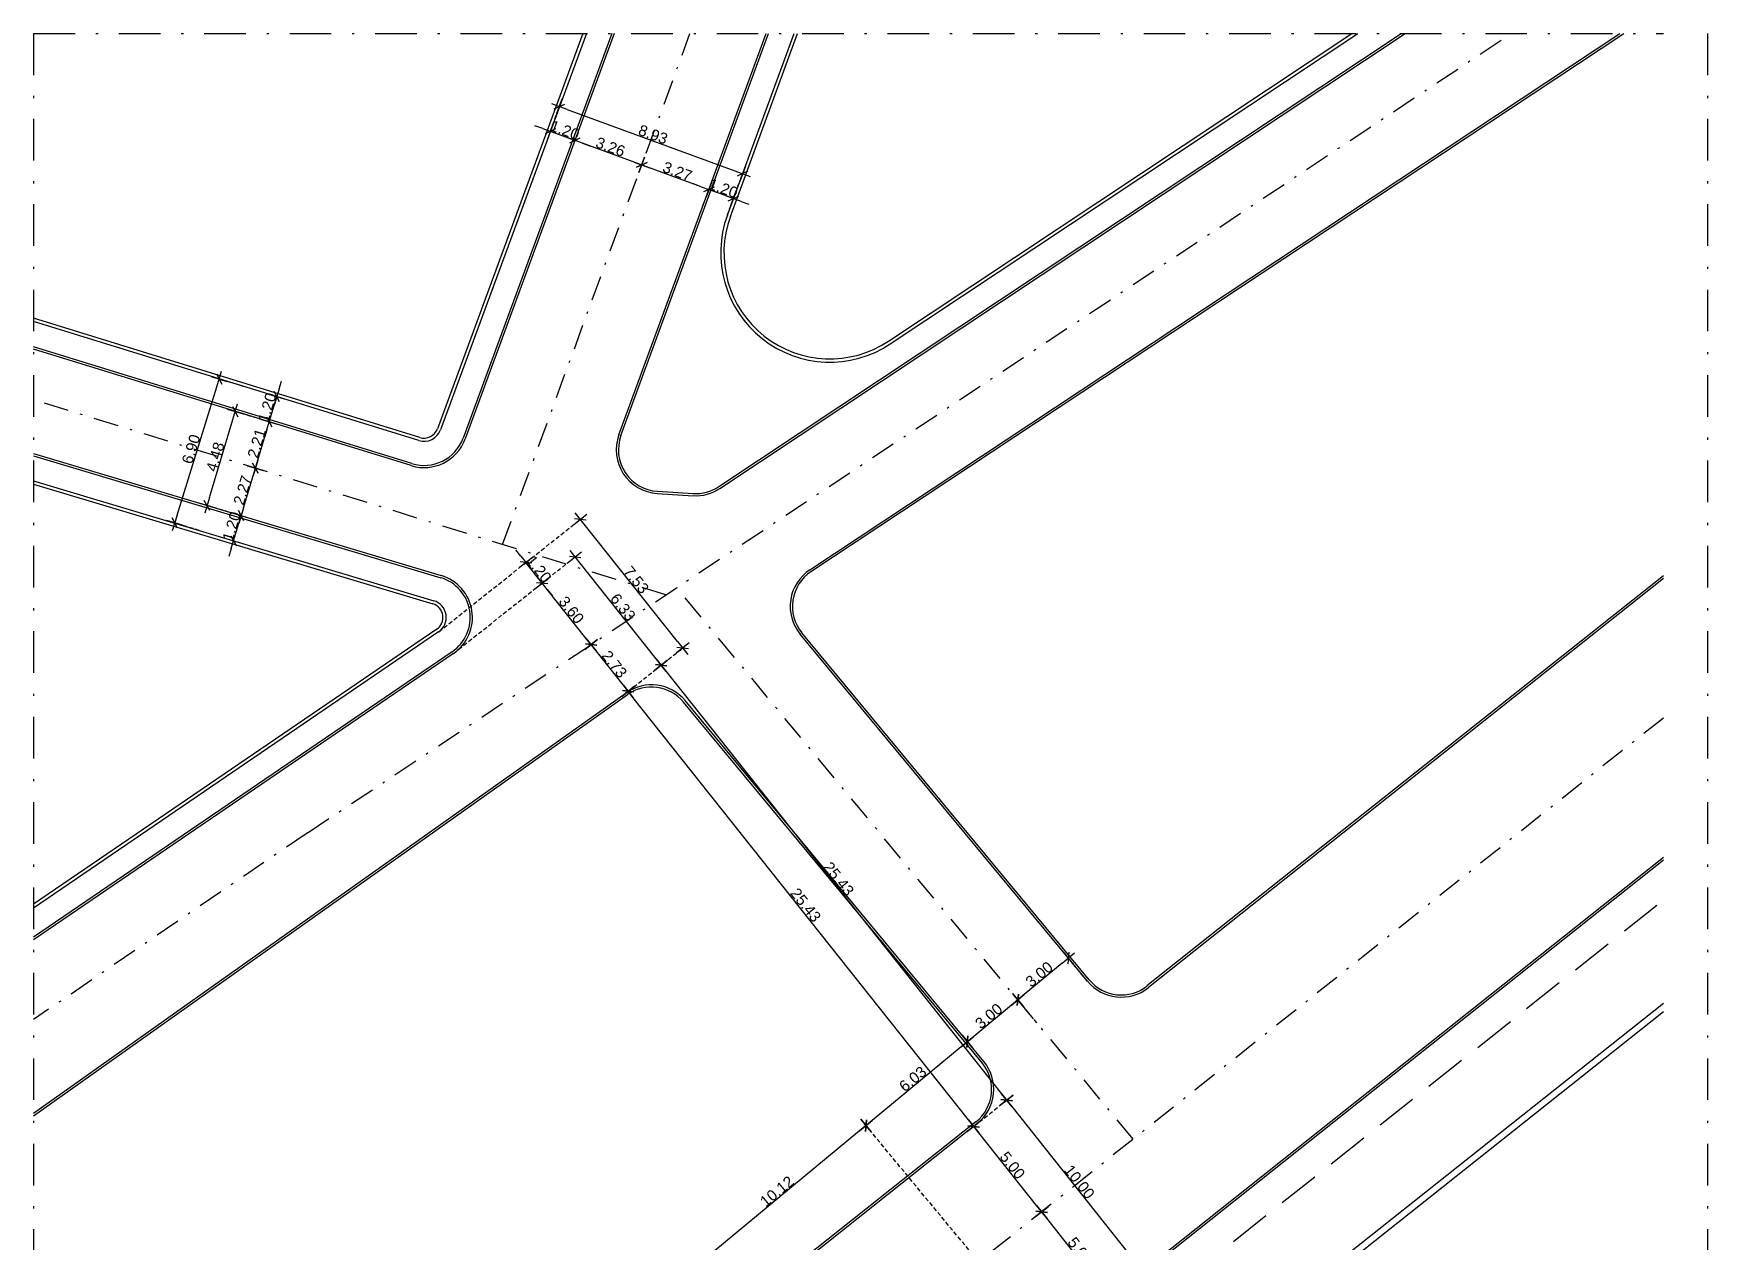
# Model space of a CAD drawing. Header units: millimetres. Extents: x 1974 to 2225, y 1614 to 1800.
# Drawn here: x 2147.1 to 2223.8, y 1744.7 to 1800 of the extents above; entities that cross this region are included whole.
import ezdxf

# ---------------------------------------------------------------- set-up
doc = ezdxf.new("R2010")
doc.units = ezdxf.units.MM
doc.header["$LTSCALE"] = 0.03
doc.header["$PDMODE"] = 34
doc.linetypes.add('DASHDOT', pattern=[25.4, 12.7, -6.35, 0, -6.35])
doc.linetypes.add('HIDDEN', pattern=[9.525, 6.35, -3.175])
for name, color, linetype in [('COTA', 250, 'Continuous'), ('PL1', 1, 'Continuous'), ('PL250', 250, 'Continuous'), ('PL251', 251, 'Continuous'), ('PL5', 5, 'Continuous'), ('Projeção', 250, 'HIDDEN')]:
    doc.layers.add(name, color=color, linetype=linetype)
doc.styles.get("Standard").update_dxf_attribs({"font": 'arial.ttf'})
doc.dimstyles.new('TICK01', dxfattribs={"dimscale": 0, "dimtxt": 2, "dimasz": 1.5, "dimexe": 0.18, "dimexo": 0.06, "dimgap": 0.09, "dimtad": 1, "dimzin": 4, "dimdsep": 46, "dimtxsty": 'Standard', "dimblk": 'TICK1', "dimcen": 0.09, "dimclrd": 256, "dimclre": 256, "dimclrt": 4, "dimaunit": 1, "dimadec": 0, "dimazin": 0, "dimtfac": 1, "dimtix": 1, "dimtmove": 2, "dimatfit": 3, "dimldrblk": 'TICK1', "dimfxl": 1, "dimtolj": 1, "dimtzin": 12, "dimarcsym": 0})

# ---------------------------------------------------------------- blocks, each defined once
blk = doc.blocks.new('TICK1')
for p, q in [((-1, 0), (1, 0)), ((0.5, 0.5), (-0.5, -0.5)), ((0, 1), (0, -1))]:
    blk.add_line(p, q)
blk = doc.blocks.new('*D496')
at = {"layer": 'COTA', "linetype": 'HIDDEN', "lineweight": -2, "transparency": 16777216}
for p, q in [((2193.295, 1746.045), (2193.319, 1746.064)), ((2193.764, 1740.032), (2196.428, 1742.149))]:
    blk.add_line(p, q, dxfattribs=at)
at = {"layer": 'COTA', "lineweight": -2, "transparency": 16777216}
blk.add_line((2196.16, 1742.414), (2193.517, 1745.742), dxfattribs=at)
at = {"layer": 'DEFPOINTS', "color": 0, "transparency": 16777216}
for p in [(2193.283, 1746.036), (2193.283, 1746.036), (2193.752, 1740.023)]:
    blk.add_point(p, dxfattribs=at)
at = {"layer": 'COTA', "lineweight": -2, "transparency": 16777216, "xscale": 0.3750000029657262, "yscale": 0.3750000029657262, "zscale": 0.3750000029657262}
for p, rotation in [((2193.283, 1746.036), 128.4576891058337), ((2196.393, 1742.121), 308.4576891058337)]:
    blk.add_blockref('TICK1', p, dxfattribs=dict(at, rotation=rotation))
at = {"layer": 'COTA', "color": 4, "transparency": 16777216, "insert": (2195.056, 1744.251), "char_height": 0.5, "attachment_point": 5, "rotation": 308.45769}
blk.add_mtext('\\A1;5.00', dxfattribs=at)
blk = doc.blocks.new('*D497')
at = {"layer": 'COTA', "linetype": 'HIDDEN', "lineweight": -2, "transparency": 16777216}
for p, q in [((2190.185, 1749.961), (2190.209, 1749.979)), ((2193.295, 1746.045), (2193.319, 1746.064))]:
    blk.add_line(p, q, dxfattribs=at)
at = {"layer": 'COTA', "lineweight": -2, "transparency": 16777216}
blk.add_line((2193.05, 1746.33), (2190.407, 1749.658), dxfattribs=at)
at = {"layer": 'DEFPOINTS', "color": 0, "transparency": 16777216}
for p in [(2190.174, 1749.951), (2190.174, 1749.951), (2193.283, 1746.036)]:
    blk.add_point(p, dxfattribs=at)
at = {"layer": 'COTA', "lineweight": -2, "transparency": 16777216, "xscale": 0.3750000029657262, "yscale": 0.3750000029657262, "zscale": 0.3750000029657262}
for p, rotation in [((2190.174, 1749.951), 128.4576891058337), ((2193.283, 1746.036), 308.4576891058337)]:
    blk.add_blockref('TICK1', p, dxfattribs=dict(at, rotation=rotation))
at = {"layer": 'COTA', "color": 4, "transparency": 16777216, "insert": (2191.946, 1748.166), "char_height": 0.5, "attachment_point": 5, "rotation": 308.45769}
blk.add_mtext('\\A1;5.00', dxfattribs=at)
blk = doc.blocks.new('*D498')
at = {"layer": 'COTA', "linetype": 'HIDDEN', "lineweight": -2, "transparency": 16777216}
for p, q in [((2174.28, 1769.806), (2174.391, 1769.895)), ((2190.185, 1749.961), (2190.209, 1749.979))]:
    blk.add_line(p, q, dxfattribs=at)
at = {"layer": 'COTA', "lineweight": -2, "transparency": 16777216}
blk.add_line((2189.94, 1750.245), (2174.589, 1769.573), dxfattribs=at)
at = {"layer": 'DEFPOINTS', "color": 0, "transparency": 16777216}
for p in [(2174.268, 1769.797), (2174.356, 1769.867), (2190.174, 1749.951)]:
    blk.add_point(p, dxfattribs=at)
at = {"layer": 'COTA', "lineweight": -2, "transparency": 16777216, "xscale": 0.3750000029657262, "yscale": 0.3750000029657262, "zscale": 0.3750000029657262}
for p, rotation in [((2174.356, 1769.867), 128.4576891058337), ((2190.174, 1749.951), 308.4576891058337)]:
    blk.add_blockref('TICK1', p, dxfattribs=dict(at, rotation=rotation))
at = {"layer": 'COTA', "color": 4, "transparency": 16777216, "insert": (2182.483, 1760.082), "char_height": 0.5, "attachment_point": 5, "rotation": 308.45769}
blk.add_mtext('\\A1;25.43', dxfattribs=at)
blk = doc.blocks.new('*D499')
at = {"layer": 'COTA', "linetype": 'HIDDEN', "lineweight": -2, "transparency": 16777216}
for p, q in [((2172.644, 1771.999), (2172.62, 1771.98)), ((2174.28, 1769.806), (2174.391, 1769.895))]:
    blk.add_line(p, q, dxfattribs=at)
at = {"layer": 'COTA', "lineweight": -2, "transparency": 16777216}
blk.add_line((2174.123, 1770.161), (2172.889, 1771.714), dxfattribs=at)
at = {"layer": 'DEFPOINTS', "color": 0, "transparency": 16777216}
for p in [(2172.656, 1772.008), (2172.656, 1772.008), (2174.268, 1769.797)]:
    blk.add_point(p, dxfattribs=at)
at = {"layer": 'COTA', "lineweight": -2, "transparency": 16777216, "xscale": 0.3750000029657262, "yscale": 0.3750000029657262, "zscale": 0.3750000029657262}
for p, rotation in [((2172.656, 1772.008), 128.4576891058337), ((2174.356, 1769.867), 308.4576891058337)]:
    blk.add_blockref('TICK1', p, dxfattribs=dict(at, rotation=rotation))
at = {"layer": 'COTA', "color": 4, "transparency": 16777216, "insert": (2173.724, 1771.11), "char_height": 0.5, "attachment_point": 5, "rotation": 308.45769}
blk.add_mtext('\\A1;2.73', dxfattribs=at)
blk = doc.blocks.new('*D500')
at = {"layer": 'COTA', "linetype": 'HIDDEN', "lineweight": -2, "transparency": 16777216}
for p, q in [((2166.363, 1771.605), (2170.453, 1774.854)), ((2172.644, 1771.999), (2172.62, 1771.98))]:
    blk.add_line(p, q, dxfattribs=at)
at = {"layer": 'COTA', "lineweight": -2, "transparency": 16777216}
blk.add_line((2172.422, 1772.302), (2170.651, 1774.532), dxfattribs=at)
at = {"layer": 'DEFPOINTS', "color": 0, "transparency": 16777216}
for p in [(2170.418, 1774.826), (2172.656, 1772.008), (2166.352, 1771.596)]:
    blk.add_point(p, dxfattribs=at)
at = {"layer": 'COTA', "lineweight": -2, "transparency": 16777216, "xscale": 0.3750000029657262, "yscale": 0.3750000029657262, "zscale": 0.3750000029657262}
for p, rotation in [((2170.418, 1774.826), 128.4576891058337), ((2172.656, 1772.008), 308.4576891058337)]:
    blk.add_blockref('TICK1', p, dxfattribs=dict(at, rotation=rotation))
at = {"layer": 'COTA', "color": 4, "transparency": 16777216, "insert": (2171.754, 1773.59), "char_height": 0.5, "attachment_point": 5, "rotation": 308.45769}
blk.add_mtext('\\A1;3.60', dxfattribs=at)
blk = doc.blocks.new('*D501')
at = {"layer": 'COTA', "lineweight": -2, "transparency": 16777216}
for p, q in [((2169.44, 1776.056), (2169.207, 1776.35)), ((2170.418, 1774.826), (2169.673, 1775.763)), ((2170.651, 1774.532), (2170.884, 1774.238))]:
    blk.add_line(p, q, dxfattribs=at)
at = {"layer": 'COTA', "linetype": 'HIDDEN', "lineweight": -2, "transparency": 16777216}
for p, q in [((2165.687, 1772.597), (2169.709, 1775.791)), ((2166.363, 1771.605), (2170.453, 1774.854))]:
    blk.add_line(p, q, dxfattribs=at)
at = {"layer": 'DEFPOINTS', "color": 0, "transparency": 16777216}
for p in [(2169.673, 1775.763), (2165.676, 1772.588), (2166.352, 1771.596)]:
    blk.add_point(p, dxfattribs=at)
at = {"layer": 'COTA', "lineweight": -2, "transparency": 16777216, "xscale": 0.3750000029657262, "yscale": 0.3750000029657262, "zscale": 0.3750000029657262}
for p, rotation in [((2169.673, 1775.763), 308.4576891058337), ((2170.418, 1774.826), 128.4576891058337)]:
    blk.add_blockref('TICK1', p, dxfattribs=dict(at, rotation=rotation))
at = {"layer": 'COTA', "color": 4, "transparency": 16777216, "insert": (2170.263, 1775.467), "char_height": 0.5, "attachment_point": 5, "rotation": 308.45769}
blk.add_mtext('\\A1;1.20', dxfattribs=at)
blk = doc.blocks.new('*D502')
at = {"layer": 'COTA', "linetype": 'HIDDEN', "lineweight": -2, "transparency": 16777216}
for p, q in [((2170.43, 1774.835), (2171.964, 1776.053)), ((2174.368, 1769.876), (2175.902, 1771.095))]:
    blk.add_line(p, q, dxfattribs=at)
at = {"layer": 'COTA', "lineweight": -2, "transparency": 16777216}
blk.add_line((2175.634, 1771.36), (2172.162, 1775.732), dxfattribs=at)
at = {"layer": 'DEFPOINTS', "color": 0, "transparency": 16777216}
for p in [(2171.928, 1776.025), (2170.418, 1774.826), (2174.356, 1769.867)]:
    blk.add_point(p, dxfattribs=at)
at = {"layer": 'COTA', "lineweight": -2, "transparency": 16777216, "xscale": 0.3750000029657262, "yscale": 0.3750000029657262, "zscale": 0.3750000029657262}
for p, rotation in [((2171.928, 1776.025), 128.4576891058346), ((2175.867, 1771.067), 308.4576891058346)]:
    blk.add_blockref('TICK1', p, dxfattribs=dict(at, rotation=rotation))
at = {"layer": 'COTA', "color": 4, "transparency": 16777216, "insert": (2174.115, 1773.719), "char_height": 0.5, "attachment_point": 5, "rotation": 308.45769}
blk.add_mtext('\\A1;6.33', dxfattribs=at)
blk = doc.blocks.new('*D503')
at = {"layer": 'COTA', "linetype": 'HIDDEN', "lineweight": -2, "transparency": 16777216}
for p, q in [((2174.368, 1769.876), (2175.902, 1771.095)), ((2190.197, 1749.97), (2191.72, 1751.179))]:
    blk.add_line(p, q, dxfattribs=at)
at = {"layer": 'COTA', "lineweight": -2, "transparency": 16777216}
blk.add_line((2176.1, 1770.773), (2191.451, 1751.445), dxfattribs=at)
at = {"layer": 'DEFPOINTS', "color": 0, "transparency": 16777216}
for p in [(2174.356, 1769.867), (2191.684, 1751.151), (2190.185, 1749.961)]:
    blk.add_point(p, dxfattribs=at)
at = {"layer": 'COTA', "lineweight": -2, "transparency": 16777216, "xscale": 0.3750000029657262, "yscale": 0.3750000029657262, "zscale": 0.3750000029657262}
for p, rotation in [((2175.867, 1771.067), 128.4576891058345), ((2191.684, 1751.151), 308.4576891058345)]:
    blk.add_blockref('TICK1', p, dxfattribs=dict(at, rotation=rotation))
at = {"layer": 'COTA', "color": 4, "transparency": 16777216, "insert": (2183.993, 1761.282), "char_height": 0.5, "attachment_point": 5, "rotation": 308.45769}
blk.add_mtext('\\A1;25.43', dxfattribs=at)
blk = doc.blocks.new('*D504')
at = {"layer": 'COTA', "linetype": 'HIDDEN', "lineweight": -2, "transparency": 16777216}
for p, q in [((2190.197, 1749.97), (2191.72, 1751.179)), ((2196.405, 1742.13), (2197.939, 1743.348))]:
    blk.add_line(p, q, dxfattribs=at)
at = {"layer": 'COTA', "lineweight": -2, "transparency": 16777216}
blk.add_line((2191.918, 1750.858), (2197.671, 1743.614), dxfattribs=at)
at = {"layer": 'DEFPOINTS', "color": 0, "transparency": 16777216}
for p in [(2190.185, 1749.961), (2197.904, 1743.32), (2196.393, 1742.121)]:
    blk.add_point(p, dxfattribs=at)
at = {"layer": 'COTA', "lineweight": -2, "transparency": 16777216, "xscale": 0.3750000029657262, "yscale": 0.3750000029657262, "zscale": 0.3750000029657262}
for p, rotation in [((2191.684, 1751.151), 128.4576891058345), ((2197.904, 1743.32), 308.4576891058345)]:
    blk.add_blockref('TICK1', p, dxfattribs=dict(at, rotation=rotation))
at = {"layer": 'COTA', "color": 4, "transparency": 16777216, "insert": (2195.012, 1747.409), "char_height": 0.5, "attachment_point": 5, "rotation": 308.45769}
blk.add_mtext('\\A1;10.00', dxfattribs=at)
blk = doc.blocks.new('*D507')
at = {"layer": 'COTA', "linetype": 'HIDDEN', "lineweight": -2, "transparency": 16777216}
for p, q in [((2169.685, 1775.772), (2172.202, 1777.771)), ((2174.368, 1769.876), (2176.885, 1771.875))]:
    blk.add_line(p, q, dxfattribs=at)
at = {"layer": 'COTA', "lineweight": -2, "transparency": 16777216}
blk.add_line((2176.617, 1772.141), (2172.4, 1777.45), dxfattribs=at)
at = {"layer": 'DEFPOINTS', "color": 0, "transparency": 16777216}
for p in [(2172.167, 1777.743), (2169.673, 1775.763), (2174.356, 1769.867)]:
    blk.add_point(p, dxfattribs=at)
at = {"layer": 'COTA', "lineweight": -2, "transparency": 16777216, "xscale": 0.3750000029657262, "yscale": 0.3750000029657262, "zscale": 0.3750000029657262}
for p, rotation in [((2172.167, 1777.743), 128.4576891058329), ((2176.85, 1771.847), 308.4576891058329)]:
    blk.add_blockref('TICK1', p, dxfattribs=dict(at, rotation=rotation))
at = {"layer": 'COTA', "color": 4, "transparency": 16777216, "insert": (2174.726, 1774.968), "char_height": 0.5, "attachment_point": 5, "rotation": 308.45769}
blk.add_mtext('\\A1;7.53', dxfattribs=at)
blk = doc.blocks.new('*D508')
at = {"layer": 'COTA', "lineweight": -2, "transparency": 16777216}
for p, q in [((2156.743, 1778.268), (2156.85, 1778.627)), ((2156.291, 1776.759), (2156.635, 1777.909)), ((2156.183, 1776.4), (2156.076, 1776.041))]:
    blk.add_line(p, q, dxfattribs=at)
at = {"layer": 'COTA', "linetype": 'HIDDEN', "lineweight": -2, "transparency": 16777216}
for p, q in [((2156.65, 1777.905), (2156.678, 1777.896)), ((2156.305, 1776.755), (2156.334, 1776.746))]:
    blk.add_line(p, q, dxfattribs=at)
at = {"layer": 'DEFPOINTS', "color": 0, "transparency": 16777216}
for p in [(2156.635, 1777.909), (2156.635, 1777.909), (2156.291, 1776.759)]:
    blk.add_point(p, dxfattribs=at)
at = {"layer": 'COTA', "lineweight": -2, "transparency": 16777216, "xscale": 0.3750000029657262, "yscale": 0.3750000029657262, "zscale": 0.3750000029657262}
for p, rotation in [((2156.635, 1777.909), 253.3286039692685), ((2156.291, 1776.759), 73.32860396926849)]:
    blk.add_blockref('TICK1', p, dxfattribs=dict(at, rotation=rotation))
at = {"layer": 'COTA', "color": 4, "transparency": 16777216, "insert": (2156.197, 1777.414), "char_height": 0.5, "attachment_point": 5, "rotation": 73.3286}
blk.add_mtext('\\A1;1.20', dxfattribs=at)
blk = doc.blocks.new('*D509')
at = {"layer": 'COTA', "lineweight": -2, "transparency": 16777216}
blk.add_line((2156.743, 1778.268), (2157.179, 1779.725), dxfattribs=at)
at = {"layer": 'COTA', "linetype": 'HIDDEN', "lineweight": -2, "transparency": 16777216}
for p, q in [((2157.291, 1780.083), (2157.243, 1780.097)), ((2156.65, 1777.905), (2156.678, 1777.896))]:
    blk.add_line(p, q, dxfattribs=at)
at = {"layer": 'DEFPOINTS', "color": 0, "transparency": 16777216}
for p in [(2157.287, 1780.084), (2157.306, 1780.078), (2156.635, 1777.909)]:
    blk.add_point(p, dxfattribs=at)
at = {"layer": 'COTA', "lineweight": -2, "transparency": 16777216, "xscale": 0.3750000029657262, "yscale": 0.3750000029657262, "zscale": 0.3750000029657262}
for p, rotation in [((2157.287, 1780.084), 73.32860396926846), ((2156.635, 1777.909), 253.3286039692685)]:
    blk.add_blockref('TICK1', p, dxfattribs=dict(at, rotation=rotation))
at = {"layer": 'COTA', "color": 4, "transparency": 16777216, "insert": (2156.699, 1779.075), "char_height": 0.5, "attachment_point": 5, "rotation": 73.3286}
blk.add_mtext('\\A1;2.27', dxfattribs=at)
blk = doc.blocks.new('*D510')
at = {"layer": 'COTA', "linetype": 'HIDDEN', "lineweight": -2, "transparency": 16777216}
for p, q in [((2157.944, 1782.197), (2157.878, 1782.217)), ((2157.291, 1780.083), (2157.243, 1780.097))]:
    blk.add_line(p, q, dxfattribs=at)
at = {"layer": 'COTA', "lineweight": -2, "transparency": 16777216}
blk.add_line((2157.394, 1780.443), (2157.814, 1781.845), dxfattribs=at)
at = {"layer": 'DEFPOINTS', "color": 0, "transparency": 16777216}
for p in [(2157.921, 1782.204), (2157.959, 1782.193), (2157.306, 1780.078)]:
    blk.add_point(p, dxfattribs=at)
at = {"layer": 'COTA', "lineweight": -2, "transparency": 16777216, "xscale": 0.3750000029657262, "yscale": 0.3750000029657262, "zscale": 0.3750000029657262}
for p, rotation in [((2157.921, 1782.204), 73.32860396926846), ((2157.287, 1780.084), 253.3286039692685)]:
    blk.add_blockref('TICK1', p, dxfattribs=dict(at, rotation=rotation))
at = {"layer": 'COTA', "color": 4, "transparency": 16777216, "insert": (2157.342, 1781.223), "char_height": 0.5, "attachment_point": 5, "rotation": 73.3286}
blk.add_mtext('\\A1;2.21', dxfattribs=at)
blk = doc.blocks.new('*D511')
at = {"layer": 'COTA', "lineweight": -2, "transparency": 16777216}
for p, q in [((2158.373, 1783.713), (2158.481, 1784.072)), ((2157.921, 1782.204), (2158.266, 1783.354)), ((2157.814, 1781.845), (2157.706, 1781.486))]:
    blk.add_line(p, q, dxfattribs=at)
at = {"layer": 'COTA', "linetype": 'HIDDEN', "lineweight": -2, "transparency": 16777216}
for p, q in [((2158.298, 1783.344), (2158.223, 1783.367)), ((2157.944, 1782.197), (2157.878, 1782.217))]:
    blk.add_line(p, q, dxfattribs=at)
at = {"layer": 'DEFPOINTS', "color": 0, "transparency": 16777216}
for p in [(2158.266, 1783.354), (2158.312, 1783.34), (2157.959, 1782.193)]:
    blk.add_point(p, dxfattribs=at)
at = {"layer": 'COTA', "lineweight": -2, "transparency": 16777216, "xscale": 0.3750000029657262, "yscale": 0.3750000029657262, "zscale": 0.3750000029657262}
for p, rotation in [((2158.266, 1783.354), 253.3286039692685), ((2157.921, 1782.204), 73.32860396926849)]:
    blk.add_blockref('TICK1', p, dxfattribs=dict(at, rotation=rotation))
at = {"layer": 'COTA', "color": 4, "transparency": 16777216, "insert": (2157.827, 1782.859), "char_height": 0.5, "attachment_point": 5, "rotation": 73.3286}
blk.add_mtext('\\A1;1.20', dxfattribs=at)
blk = doc.blocks.new('*D512')
at = {"layer": 'COTA', "lineweight": -2, "transparency": 16777216}
blk.add_line((2155.182, 1778.736), (2156.253, 1782.312), dxfattribs=at)
at = {"layer": 'COTA', "linetype": 'HIDDEN', "lineweight": -2, "transparency": 16777216}
for p, q in [((2157.921, 1782.204), (2156.318, 1782.684)), ((2156.635, 1777.909), (2155.031, 1778.389))]:
    blk.add_line(p, q, dxfattribs=at)
at = {"layer": 'DEFPOINTS', "color": 0, "transparency": 16777216}
for p in [(2156.361, 1782.672), (2157.936, 1782.2), (2156.65, 1777.905)]:
    blk.add_point(p, dxfattribs=at)
at = {"layer": 'COTA', "lineweight": -2, "transparency": 16777216, "xscale": 0.3750000029657262, "yscale": 0.3750000029657262, "zscale": 0.3750000029657262}
for p, rotation in [((2156.361, 1782.672), 73.32860396943525), ((2155.074, 1778.376), 253.3286039694353)]:
    blk.add_blockref('TICK1', p, dxfattribs=dict(at, rotation=rotation))
at = {"layer": 'COTA', "color": 4, "transparency": 16777216, "insert": (2155.451, 1780.604), "char_height": 0.5, "attachment_point": 5, "rotation": 73.3286}
blk.add_mtext('\\A1;4.48', dxfattribs=at)
blk = doc.blocks.new('*D513')
at = {"layer": 'COTA', "lineweight": -2, "transparency": 16777216}
blk.add_line((2153.704, 1777.936), (2155.518, 1783.81), dxfattribs=at)
at = {"layer": 'COTA', "linetype": 'HIDDEN', "lineweight": -2, "transparency": 16777216}
for p, q in [((2156.75, 1783.822), (2155.585, 1784.182)), ((2154.716, 1777.231), (2153.551, 1777.591))]:
    blk.add_line(p, q, dxfattribs=at)
at = {"layer": 'DEFPOINTS', "color": 0, "transparency": 16777216}
for p in [(2155.628, 1784.168), (2156.765, 1783.817), (2154.73, 1777.227)]:
    blk.add_point(p, dxfattribs=at)
at = {"layer": 'COTA', "lineweight": -2, "transparency": 16777216, "xscale": 0.3750000029657262, "yscale": 0.3750000029657262, "zscale": 0.3750000029657262}
for p, rotation in [((2155.628, 1784.168), 72.84477781355724), ((2153.594, 1777.578), 252.8447778135572)]:
    blk.add_blockref('TICK1', p, dxfattribs=dict(at, rotation=rotation))
at = {"layer": 'COTA', "color": 4, "transparency": 16777216, "insert": (2154.345, 1780.955), "char_height": 0.5, "attachment_point": 5, "rotation": 72.84478}
blk.add_mtext('\\A1;6.90', dxfattribs=at)
blk = doc.blocks.new('*D514')
at = {"layer": 'COTA', "lineweight": -2, "transparency": 16777216}
for p, q in [((2177.696, 1792.97), (2177.344, 1793.099)), ((2179.175, 1792.427), (2178.048, 1792.841)), ((2179.527, 1792.298), (2179.879, 1792.169))]:
    blk.add_line(p, q, dxfattribs=at)
at = {"layer": 'COTA', "linetype": 'HIDDEN', "lineweight": -2, "transparency": 16777216}
for p, q in [((2177.772, 1792.088), (2178.064, 1792.883)), ((2178.899, 1791.675), (2179.191, 1792.47))]:
    blk.add_line(p, q, dxfattribs=at)
at = {"layer": 'DEFPOINTS', "color": 0, "transparency": 16777216}
for p in [(2178.048, 1792.841), (2177.767, 1792.074), (2178.894, 1791.661)]:
    blk.add_point(p, dxfattribs=at)
at = {"layer": 'COTA', "lineweight": -2, "transparency": 16777216, "xscale": 0.3750000029657262, "yscale": 0.3750000029657262, "zscale": 0.3750000029657262}
for p, rotation in [((2178.048, 1792.841), 339.8532004191686), ((2179.175, 1792.427), 159.8532004191686)]:
    blk.add_blockref('TICK1', p, dxfattribs=dict(at, rotation=rotation))
at = {"layer": 'COTA', "color": 4, "transparency": 16777216, "insert": (2178.707, 1792.895), "char_height": 0.5, "attachment_point": 5, "rotation": 339.8532}
blk.add_mtext('\\A1;1.20', dxfattribs=at)
blk = doc.blocks.new('*D515')
at = {"layer": 'COTA', "linetype": 'HIDDEN', "lineweight": -2, "transparency": 16777216}
for p, q in [((2174.982, 1793.982), (2174.993, 1794.01)), ((2177.772, 1792.088), (2178.064, 1792.883))]:
    blk.add_line(p, q, dxfattribs=at)
at = {"layer": 'COTA', "lineweight": -2, "transparency": 16777216}
blk.add_line((2177.696, 1792.97), (2175.329, 1793.838), dxfattribs=at)
at = {"layer": 'DEFPOINTS', "color": 0, "transparency": 16777216}
for p in [(2174.977, 1793.968), (2174.977, 1793.968), (2177.767, 1792.074)]:
    blk.add_point(p, dxfattribs=at)
at = {"layer": 'COTA', "lineweight": -2, "transparency": 16777216, "xscale": 0.3750000029657262, "yscale": 0.3750000029657262, "zscale": 0.3750000029657262}
for p, rotation in [((2174.977, 1793.968), 159.8532004191686), ((2178.048, 1792.841), 339.8532004191686)]:
    blk.add_blockref('TICK1', p, dxfattribs=dict(at, rotation=rotation))
at = {"layer": 'COTA', "color": 4, "transparency": 16777216, "insert": (2176.609, 1793.665), "char_height": 0.5, "attachment_point": 5, "rotation": 339.8532}
blk.add_mtext('\\A1;3.27', dxfattribs=at)
blk = doc.blocks.new('*D516')
at = {"layer": 'COTA', "linetype": 'HIDDEN', "lineweight": -2, "transparency": 16777216}
for p, q in [((2171.916, 1795.083), (2171.903, 1795.048)), ((2174.982, 1793.982), (2174.993, 1794.01))]:
    blk.add_line(p, q, dxfattribs=at)
at = {"layer": 'COTA', "lineweight": -2, "transparency": 16777216}
blk.add_line((2174.625, 1794.097), (2172.27, 1794.961), dxfattribs=at)
at = {"layer": 'DEFPOINTS', "color": 0, "transparency": 16777216}
for p in [(2171.918, 1795.09), (2171.921, 1795.097), (2174.977, 1793.968)]:
    blk.add_point(p, dxfattribs=at)
at = {"layer": 'COTA', "lineweight": -2, "transparency": 16777216, "xscale": 0.3750000029657262, "yscale": 0.3750000029657262, "zscale": 0.3750000029657262}
for p, rotation in [((2171.918, 1795.09), 159.8532004191686), ((2174.977, 1793.968), 339.8532004191686)]:
    blk.add_blockref('TICK1', p, dxfattribs=dict(at, rotation=rotation))
at = {"layer": 'COTA', "color": 4, "transparency": 16777216, "insert": (2173.543, 1794.79), "char_height": 0.5, "attachment_point": 5, "rotation": 339.8532}
blk.add_mtext('\\A1;3.26', dxfattribs=at)
blk = doc.blocks.new('*D517')
at = {"layer": 'COTA', "lineweight": -2, "transparency": 16777216}
for p, q in [((2170.44, 1795.632), (2170.087, 1795.761)), ((2171.918, 1795.09), (2170.792, 1795.503)), ((2172.27, 1794.961), (2172.622, 1794.831))]:
    blk.add_line(p, q, dxfattribs=at)
at = {"layer": 'COTA', "linetype": 'HIDDEN', "lineweight": -2, "transparency": 16777216}
for p, q in [((2170.79, 1795.498), (2170.776, 1795.461)), ((2171.916, 1795.083), (2171.903, 1795.048))]:
    blk.add_line(p, q, dxfattribs=at)
at = {"layer": 'DEFPOINTS', "color": 0, "transparency": 16777216}
for p in [(2170.792, 1795.503), (2170.795, 1795.512), (2171.921, 1795.097)]:
    blk.add_point(p, dxfattribs=at)
at = {"layer": 'COTA', "lineweight": -2, "transparency": 16777216, "xscale": 0.3750000029657262, "yscale": 0.3750000029657262, "zscale": 0.3750000029657262}
for p, rotation in [((2170.792, 1795.503), 339.8532004191686), ((2171.918, 1795.09), 159.8532004191686)]:
    blk.add_blockref('TICK1', p, dxfattribs=dict(at, rotation=rotation))
at = {"layer": 'COTA', "color": 4, "transparency": 16777216, "insert": (2171.451, 1795.557), "char_height": 0.5, "attachment_point": 5, "rotation": 339.8532}
blk.add_mtext('\\A1;1.20', dxfattribs=at)
blk = doc.blocks.new('*D518')
at = {"layer": 'COTA', "linetype": 'HIDDEN', "lineweight": -2, "transparency": 16777216}
for p, q in [((2170.797, 1795.517), (2171.223, 1796.68)), ((2179.18, 1792.442), (2179.607, 1793.604))]:
    blk.add_line(p, q, dxfattribs=at)
at = {"layer": 'COTA', "lineweight": -2, "transparency": 16777216}
blk.add_line((2171.56, 1796.508), (2179.239, 1793.691), dxfattribs=at)
at = {"layer": 'DEFPOINTS', "color": 0, "transparency": 16777216}
for p in [(2170.792, 1795.503), (2179.591, 1793.562), (2179.175, 1792.427)]:
    blk.add_point(p, dxfattribs=at)
at = {"layer": 'COTA', "lineweight": -2, "transparency": 16777216, "xscale": 0.3750000029657262, "yscale": 0.3750000029657262, "zscale": 0.3750000029657262}
for p, rotation in [((2171.208, 1796.638), 159.8532004191577), ((2179.591, 1793.562), 339.8532004191578)]:
    blk.add_blockref('TICK1', p, dxfattribs=dict(at, rotation=rotation))
at = {"layer": 'COTA', "color": 4, "transparency": 16777216, "insert": (2175.495, 1795.361), "char_height": 0.5, "attachment_point": 5, "rotation": 339.8532}
blk.add_mtext('\\A1;8.93', dxfattribs=at)
blk = doc.blocks.new('*D519')
at = {"layer": 'COTA', "lineweight": -2, "transparency": 16777216}
blk.add_line((2194.217, 1757.416), (2192.484, 1755.982), dxfattribs=at)
at = {"layer": 'COTA', "linetype": 'HIDDEN', "lineweight": -2, "transparency": 16777216}
for p, q in [((2195.375, 1756.605), (2194.477, 1757.69)), ((2193.064, 1754.692), (2192.166, 1755.777))]:
    blk.add_line(p, q, dxfattribs=at)
at = {"layer": 'DEFPOINTS', "color": 0, "transparency": 16777216}
for p in [(2195.385, 1756.593), (2192.195, 1755.743), (2193.074, 1754.68)]:
    blk.add_point(p, dxfattribs=at)
at = {"layer": 'COTA', "lineweight": -2, "transparency": 16777216, "xscale": 0.3750000029657262, "yscale": 0.3750000029657262, "zscale": 0.3750000029657262}
for p, rotation in [((2194.506, 1757.655), 39.60928939377639), ((2192.195, 1755.743), 219.6092893937764)]:
    blk.add_blockref('TICK1', p, dxfattribs=dict(at, rotation=rotation))
at = {"layer": 'COTA', "color": 4, "transparency": 16777216, "insert": (2193.173, 1756.913), "char_height": 0.5, "attachment_point": 5, "rotation": 39.60929}
blk.add_mtext('\\A1;3.00', dxfattribs=at)
blk = doc.blocks.new('*D520')
at = {"layer": 'COTA', "lineweight": -2, "transparency": 16777216}
blk.add_line((2191.906, 1755.503), (2190.172, 1754.069), dxfattribs=at)
at = {"layer": 'COTA', "linetype": 'HIDDEN', "lineweight": -2, "transparency": 16777216}
for p, q in [((2193.064, 1754.692), (2192.166, 1755.777)), ((2189.874, 1753.841), (2189.855, 1753.865))]:
    blk.add_line(p, q, dxfattribs=at)
at = {"layer": 'DEFPOINTS', "color": 0, "transparency": 16777216}
for p in [(2193.074, 1754.68), (2189.883, 1753.83), (2189.883, 1753.83)]:
    blk.add_point(p, dxfattribs=at)
at = {"layer": 'COTA', "lineweight": -2, "transparency": 16777216, "xscale": 0.3750000029657262, "yscale": 0.3750000029657262, "zscale": 0.3750000029657262}
for p, rotation in [((2192.195, 1755.743), 39.60928939377639), ((2189.883, 1753.83), 219.6092893937764)]:
    blk.add_blockref('TICK1', p, dxfattribs=dict(at, rotation=rotation))
at = {"layer": 'COTA', "color": 4, "transparency": 16777216, "insert": (2190.862, 1755), "char_height": 0.5, "attachment_point": 5, "rotation": 39.60929}
blk.add_mtext('\\A1;3.00', dxfattribs=at)
blk = doc.blocks.new('*D521')
at = {"layer": 'COTA', "lineweight": -2, "transparency": 16777216}
blk.add_line((2189.595, 1753.591), (2185.528, 1750.226), dxfattribs=at)
at = {"layer": 'COTA', "linetype": 'HIDDEN', "lineweight": -2, "transparency": 16777216}
for p, q in [((2189.874, 1753.841), (2189.855, 1753.865)), ((2196.985, 1735.793), (2185.21, 1750.021))]:
    blk.add_line(p, q, dxfattribs=at)
at = {"layer": 'DEFPOINTS', "color": 0, "transparency": 16777216}
for p in [(2189.883, 1753.83), (2185.239, 1749.986), (2196.995, 1735.781)]:
    blk.add_point(p, dxfattribs=at)
at = {"layer": 'COTA', "lineweight": -2, "transparency": 16777216, "xscale": 0.3750000029657262, "yscale": 0.3750000029657262, "zscale": 0.3750000029657262}
for p, rotation in [((2189.883, 1753.83), 39.60928939377639), ((2185.239, 1749.986), 219.6092893937764)]:
    blk.add_blockref('TICK1', p, dxfattribs=dict(at, rotation=rotation))
at = {"layer": 'COTA', "color": 4, "transparency": 16777216, "insert": (2187.384, 1752.122), "char_height": 0.5, "attachment_point": 5, "rotation": 39.60929}
blk.add_mtext('\\A1;6.03', dxfattribs=at)
blk = doc.blocks.new('*D522')
at = {"layer": 'COTA', "lineweight": -2, "transparency": 16777216}
blk.add_line((2184.95, 1749.747), (2177.734, 1743.776), dxfattribs=at)
at = {"layer": 'COTA', "linetype": 'HIDDEN', "lineweight": -2, "transparency": 16777216}
for p, q in [((2196.985, 1735.793), (2185.21, 1750.021)), ((2189.048, 1729.515), (2177.416, 1743.571))]:
    blk.add_line(p, q, dxfattribs=at)
at = {"layer": 'DEFPOINTS', "color": 0, "transparency": 16777216}
for p in [(2177.445, 1743.537), (2196.995, 1735.781), (2189.058, 1729.504)]:
    blk.add_point(p, dxfattribs=at)
at = {"layer": 'COTA', "lineweight": -2, "transparency": 16777216, "xscale": 0.3750000029657262, "yscale": 0.3750000029657262, "zscale": 0.3750000029657262}
for p, rotation in [((2185.239, 1749.986), 39.60928939377639), ((2177.445, 1743.537), 219.6092893937764)]:
    blk.add_blockref('TICK1', p, dxfattribs=dict(at, rotation=rotation))
at = {"layer": 'COTA', "color": 4, "transparency": 16777216, "insert": (2181.165, 1746.976), "char_height": 0.5, "attachment_point": 5, "rotation": 39.60929}
blk.add_mtext('\\A1;10.12', dxfattribs=at)

msp = doc.modelspace()

# ---------------------------------------------------------------- linework, layer by layer
at = {"color": 5, "linetype": 'DASHDOT', "ltscale": 5}
for p, q in [((2147.127, 1799.984), (2147.127, 1691.568)), ((2147.127, 1799.984), (2221.747, 1799.984)), ((2223.769, 1799.984), (2223.769, 1691.568))]:
    msp.add_line(p, q, dxfattribs=at)
at = {"layer": 'PL1'}
for p, q in [((2172.281, 1799.984), (2165.619, 1781.885)), ((2172.441, 1799.984), (2165.76, 1781.833)), ((2178.894, 1791.661), (2181.947, 1799.984)), ((2179.035, 1791.609), (2182.107, 1799.984)), ((2186.271, 1785.898), (2207.481, 1799.984)), ((2186.354, 1785.773), (2207.752, 1799.984)), ((2164.817, 1781.489), (2147.127, 1786.949)), ((2164.773, 1781.345), (2147.127, 1786.792)), ((2147.127, 1779.504), (2165.455, 1774.015)), ((2147.127, 1779.347), (2165.412, 1773.871)), ((2165.591, 1772.712), (2147.127, 1760.127)), ((2165.676, 1772.588), (2147.127, 1759.946)), ((2196.997, 1735.937), (2221.747, 1755.594)), ((2197.461, 1735.922), (2221.747, 1755.211))]:
    msp.add_line(p, q, dxfattribs=at)
for centre, radius, start, end in [((2183.588, 1789.938), 5, 159.8532, 303.58736), ((2183.588, 1789.938), 4.85, 159.8532, 303.58736), ((2165.009, 1782.11), 0.8, 252.84478, 339.79073), ((2165.009, 1782.11), 0.65, 252.84478, 339.79073), ((2165.225, 1773.249), 0.65, 304.27675, 73.3286), ((2165.225, 1773.249), 0.8, 304.27675, 73.3286)]:
    msp.add_arc(centre, radius, start, end, dxfattribs=at)
at = {"layer": 'PL250'}
for p, q in [((2173.72, 1799.984), (2166.886, 1781.419)), ((2173.928, 1781.61), (2180.669, 1799.984)), ((2178.556, 1779.155), (2209.922, 1799.984)), ((2182.669, 1775.43), (2219.757, 1799.984)), ((2164.419, 1780.199), (2147.127, 1785.537)), ((2147.127, 1780.756), (2165.799, 1775.165)), ((2175.684, 1778.925), (2177.328, 1778.824)), ((2221.747, 1775.028), (2198.17, 1756.302)), ((2195.385, 1756.593), (2182.232, 1772.487)), ((2166.352, 1771.596), (2147.127, 1758.494)), ((2147.127, 1750.556), (2174.268, 1769.797)), ((2190.634, 1752.923), (2176.965, 1769.44)), ((2221.747, 1762.258), (2147.127, 1702.992)), ((2190.337, 1750.081), (2147.127, 1715.762))]:
    msp.add_line(p, q, dxfattribs=at)
for centre, radius, start, end in [((2165.009, 1782.11), 2, 252.84478, 339.79073), ((2175.806, 1780.921), 2, 159.8532, 266.49476), ((2177.45, 1780.821), 2, 266.49476, 303.58736), ((2165.225, 1773.249), 2, 304.27675, 73.3286), ((2183.773, 1773.762), 2, 123.50636, 219.60929), ((2175.424, 1768.165), 2, 39.60929, 125.33328), ((2162.467, 1759.24), 5, 123.58736, 124.27675), ((2196.926, 1757.868), 2, 219.60929, 308.45769), ((2189.094, 1751.647), 2, 308.45769, 39.60929)]:
    msp.add_arc(centre, radius, start, end, dxfattribs=at)
at = {"layer": 'PL251'}
for p, q in [((2173.613, 1799.984), (2166.792, 1781.453)), ((2174.022, 1781.576), (2180.776, 1799.984)), ((2178.501, 1779.238), (2209.741, 1799.984)), ((2182.724, 1775.346), (2219.938, 1799.984)), ((2164.448, 1780.294), (2147.127, 1785.641)), ((2147.127, 1780.652), (2165.77, 1775.069)), ((2175.69, 1779.025), (2177.334, 1778.924)), ((2221.747, 1775.156), (2198.107, 1756.38)), ((2195.462, 1756.657), (2182.309, 1772.551)), ((2166.295, 1771.679), (2147.127, 1758.615)), ((2147.127, 1750.434), (2174.326, 1769.715)), ((2190.557, 1752.859), (2176.888, 1769.376)), ((2221.747, 1762.13), (2193.892, 1740.007)), ((2190.275, 1750.16), (2147.127, 1715.89))]:
    msp.add_line(p, q, dxfattribs=at)
for centre, start, end in [((2165.009, 1782.11), 252.84478, 339.79073), ((2175.806, 1780.921), 159.8532, 266.49476), ((2177.45, 1780.821), 266.49476, 303.58736), ((2165.225, 1773.249), 304.27675, 73.3286), ((2183.773, 1773.762), 123.50636, 219.60929), ((2175.424, 1768.165), 39.60929, 125.33328), ((2196.926, 1757.868), 219.60929, 308.45769), ((2189.094, 1751.647), 308.45769, 39.60929)]:
    msp.add_arc(centre, 1.9, start, end, dxfattribs=at)
at = {"layer": 'PL5', "linetype": 'DASHDOT', "ltscale": 3}
for p, q in [((2159.701, 1763.405), (2214.783, 1799.984)), ((2168.602, 1776.591), (2177.184, 1799.984)), ((2176.081, 1774.283), (2147.127, 1783.22)), ((2197.473, 1749.364), (2176.578, 1774.613)), ((2221.747, 1768.643), (2147.127, 1709.377)), ((2159.652, 1763.372), (2147.127, 1754.836))]:
    msp.add_line(p, q, dxfattribs=at)
at = {"layer": 'Projeção', "ltscale": 10}
msp.add_line((2184.162, 1730.464), (2221.747, 1760.315), dxfattribs=at)

# ---------------------------------------------------------------- dimensions: what is measured, and where the dimension line sits
at = {"layer": 'COTA'}
for p1, p2, distance, picture, middle in [((2170.792, 1795.503), (2179.175, 1792.427), 1.208, '*D518', (2175.495, 1795.361)), ((2178.894, 1791.661), (2177.767, 1792.074), -0.817, '*D514', (2178.707, 1792.895)), ((2154.73, 1777.227), (2156.765, 1783.817), 1.189, '*D513', (2154.345, 1780.955)), ((2156.65, 1777.905), (2157.936, 1782.2), 1.644, '*D512', (2155.451, 1780.604)), ((2156.291, 1776.759), (2156.635, 1777.909), 0, '*D508', (2156.197, 1777.414)), ((2174.356, 1769.867), (2169.673, 1775.763), -3.184, '*D507', (2174.726, 1774.968)), ((2174.356, 1769.867), (2170.418, 1774.826), -1.929, '*D502', (2174.115, 1773.719)), ((2195.385, 1756.593), (2193.074, 1754.68), -1.379, '*D519', (2193.173, 1756.913))]:
    dim = msp.add_aligned_dim(p1=p1, p2=p2, distance=distance, dimstyle='TICK01', override={"dimscale": 0.25}, dxfattribs=at)
    dim.commit()
    dim.dimension.update_dxf_attribs({"geometry": picture, "text_midpoint": middle})
for base, p1, p2, angle, picture, middle in [((2170.792, 1795.503), (2171.921, 1795.097), (2170.795, 1795.512), 339.8532, '*D517', (2171.451, 1795.557)), ((2171.918, 1795.09), (2174.977, 1793.968), (2171.921, 1795.097), 339.8532, '*D516', (2173.543, 1794.79)), ((2174.977, 1793.968), (2177.767, 1792.074), (2174.977, 1793.968), 339.8532, '*D515', (2176.609, 1793.665)), ((2158.266, 1783.354), (2157.959, 1782.193), (2158.312, 1783.34), 253.3286, '*D511', (2157.827, 1782.859)), ((2157.921, 1782.204), (2157.306, 1780.078), (2157.959, 1782.193), 253.3286, '*D510', (2157.342, 1781.223)), ((2157.287, 1780.084), (2156.635, 1777.909), (2157.306, 1780.078), 253.3286, '*D509', (2156.699, 1779.075)), ((2169.673, 1775.763), (2166.352, 1771.596), (2165.676, 1772.588), 308.45769, '*D501', (2170.263, 1775.467)), ((2170.418, 1774.826), (2172.656, 1772.008), (2166.352, 1771.596), 308.45769, '*D500', (2171.754, 1773.59)), ((2172.656, 1772.008), (2174.268, 1769.797), (2172.656, 1772.008), 308.45769, '*D499', (2173.724, 1771.11)), ((2191.684, 1751.151), (2174.356, 1769.867), (2190.185, 1749.961), 308.45769, '*D503', (2183.993, 1761.282)), ((2174.356, 1769.867), (2190.174, 1749.951), (2174.268, 1769.797), 308.45769, '*D498', (2182.483, 1760.082)), ((2189.883, 1753.83), (2193.074, 1754.68), (2189.883, 1753.83), 39.60929, '*D520', (2190.862, 1755)), ((2185.239, 1749.986), (2189.883, 1753.83), (2196.995, 1735.781), 39.60929, '*D521', (2187.384, 1752.122)), ((2197.904, 1743.32), (2190.185, 1749.961), (2196.393, 1742.121), 308.45769, '*D504', (2195.012, 1747.409)), ((2177.445, 1743.537), (2196.995, 1735.781), (2189.058, 1729.504), 39.60929, '*D522', (2181.165, 1746.976)), ((2190.174, 1749.951), (2193.283, 1746.036), (2190.174, 1749.951), 308.45769, '*D497', (2191.946, 1748.166)), ((2193.283, 1746.036), (2193.752, 1740.023), (2193.283, 1746.036), 308.45769, '*D496', (2195.056, 1744.251))]:
    dim = msp.add_linear_dim(base=base, p1=p1, p2=p2, angle=angle, dimstyle='TICK01', override={"dimscale": 0.25}, dxfattribs=at)
    dim.commit()
    dim.dimension.update_dxf_attribs({"geometry": picture, "text_midpoint": middle})

doc.saveas('drawing.dxf')
